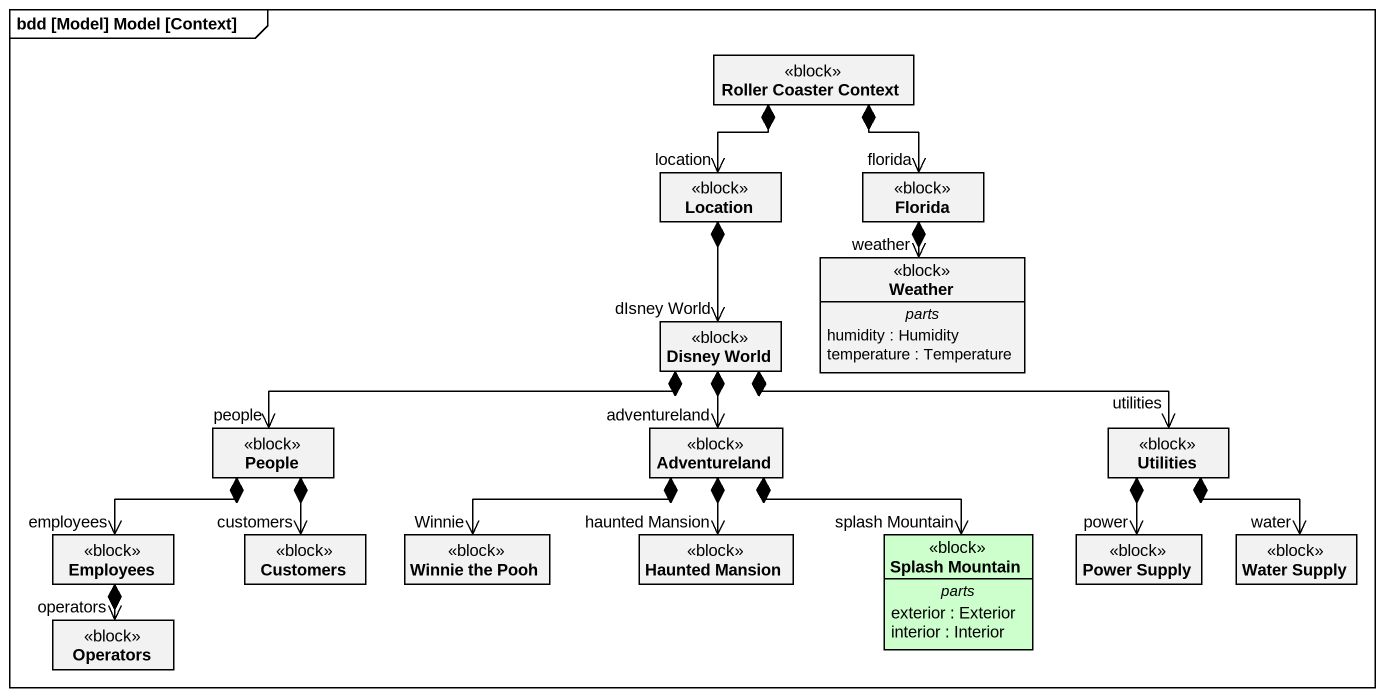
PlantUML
@startuml
mainframe bdd [Model] Model [Context]
hide circle
hide empty members
class "Roller Coaster Context" as Roller_Coaster_Context <<block>>
class Location <<block>>
class Florida <<block>>
class Weather <<block>> {
  -- parts --
  humidity : Humidity
  temperature : Temperature
}
class "Disney World" as Disney_World <<block>>
class People <<block>>
class Adventureland <<block>>
class Utilities <<block>>
class Employees <<block>>
class Customers <<block>>
class "Winnie the Pooh" as Winnie_the_Pooh <<block>>
class "Haunted Mansion" as Haunted_Mansion <<block>>
class "Splash Mountain" as Splash_Mountain <<block>> #CCFFCC {
  -- parts --
  exterior : Exterior
  interior : Interior
}
class "Power Supply" as Power_Supply <<block>>
class "Water Supply" as Water_Supply <<block>>
class Operators <<block>>
Roller_Coaster_Context *--> "location" Location
Roller_Coaster_Context *--> "florida" Florida
Location *--> "dIsney World" Disney_World
Florida *--> "weather" Weather
Disney_World *-left-> "people" People
Disney_World *--> "adventureland" Adventureland
Disney_World *-right-> "utilities" Utilities
People *--> "employees" Employees
People *--> "customers" Customers
Adventureland *-left-> "Winnie" Winnie_the_Pooh
Adventureland *--> "haunted Mansion" Haunted_Mansion
Adventureland *-right-> "splash Mountain" Splash_Mountain
Utilities *--> "power" Power_Supply
Utilities *--> "water" Water_Supply
Employees *--> "operators" Operators
@enduml
